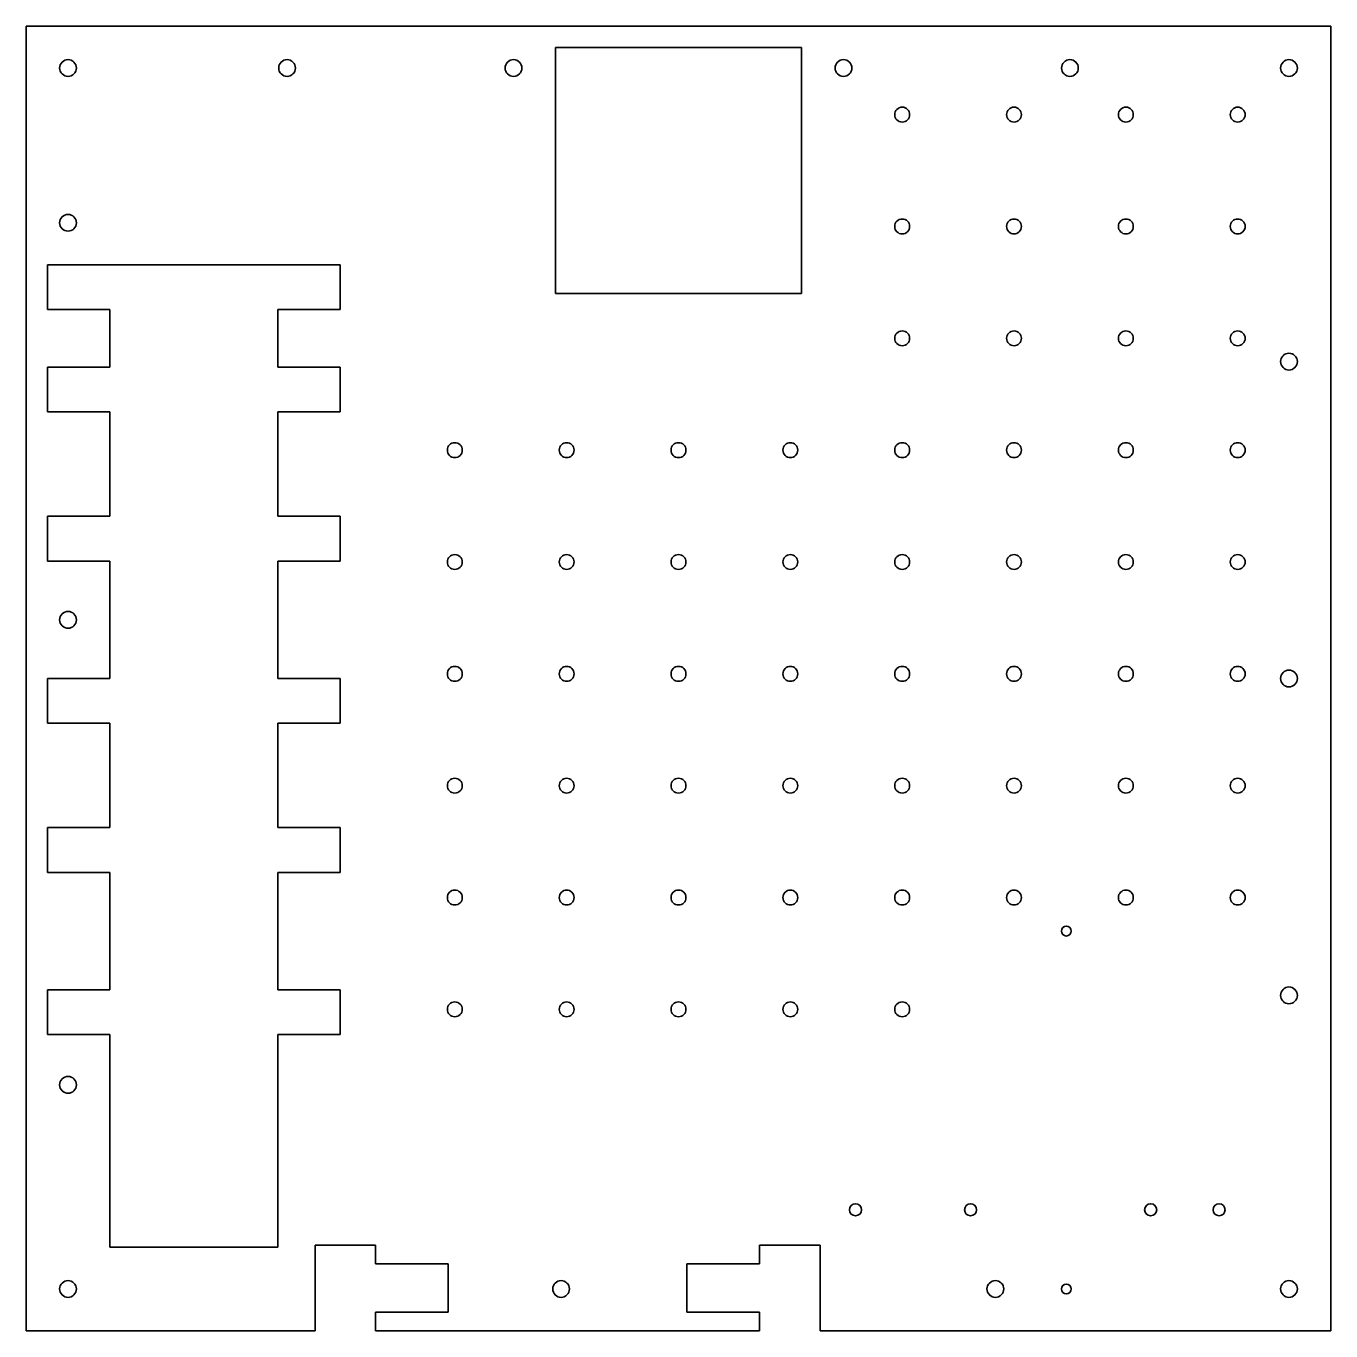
# Model space of a CAD drawing. Extents: x 242 to 942, y 73 to 773.
import ezdxf

# ---------------------------------------------------------------- set-up
doc = ezdxf.new("R2010")
doc.units = 0

msp = doc.modelspace()

# ---------------------------------------------------------------- linework, layer by layer
at = {"color": 7, "lineweight": 35}
for p, q in [((242.100708, 773.100403), (661.100708, 773.100403)), ((242.100708, 773.100403), (242.100708, 640.600403)), ((942.100708, 773.100403), (661.100708, 773.100403)), ((942.100708, 73.100403), (942.100708, 773.100403)), ((526.100708, 761.600403), (658.100708, 761.600403)), ((526.100708, 761.600403), (526.100708, 629.600403)), ((658.100708, 629.600403), (658.100708, 761.600403)), ((253.600708, 645.100403), (253.600708, 621.100403)), ((253.600708, 645.100403), (410.600708, 645.100403)), ((410.600708, 621.100403), (410.600708, 645.100403)), ((242.100708, 640.600403), (242.100708, 73.100403)), ((658.100708, 629.600403), (526.100708, 629.600403)), ((287.100708, 621.100403), (253.600708, 621.100403)), ((287.100708, 590.100403), (287.100708, 621.100403)), ((377.100708, 621.100403), (377.100708, 590.100403)), ((410.600708, 621.100403), (377.100708, 621.100403)), ((253.600708, 590.100403), (253.600708, 566.100403)), ((253.600708, 590.100403), (287.100708, 590.100403)), ((377.100708, 590.100403), (410.600708, 590.100403)), ((410.600708, 566.100403), (410.600708, 590.100403)), ((287.100708, 566.100403), (253.600708, 566.100403)), ((287.100708, 510.100403), (287.100708, 566.100403)), ((410.600708, 566.100403), (377.100708, 566.100403)), ((377.100708, 566.100403), (377.100708, 510.100403)), ((253.600708, 510.100403), (253.600708, 486.100403)), ((253.600708, 510.100403), (287.100708, 510.100403)), ((377.100708, 510.100403), (410.600708, 510.100403)), ((410.600708, 486.100403), (410.600708, 510.100403)), ((287.100708, 486.100403), (253.600708, 486.100403)), ((287.100708, 423.100403), (287.100708, 486.100403)), ((410.600708, 486.100403), (377.100708, 486.100403)), ((377.100708, 486.100403), (377.100708, 423.100403)), ((253.600708, 423.100403), (253.600708, 399.100403)), ((253.600708, 423.100403), (287.100708, 423.100403)), ((377.100708, 423.100403), (410.600708, 423.100403)), ((410.600708, 399.100403), (410.600708, 423.100403)), ((287.100708, 399.100403), (253.600708, 399.100403)), ((287.100708, 343.100403), (287.100708, 399.100403)), ((410.600708, 399.100403), (377.100708, 399.100403)), ((377.100708, 399.100403), (377.100708, 343.100403)), ((253.600708, 343.100403), (253.600708, 319.100403)), ((253.600708, 343.100403), (287.100708, 343.100403)), ((377.100708, 343.100403), (410.600708, 343.100403)), ((410.600708, 319.100403), (410.600708, 343.100403)), ((287.100708, 319.100403), (253.600708, 319.100403)), ((287.100708, 256.100403), (287.100708, 319.100403)), ((410.600708, 319.100403), (377.100708, 319.100403)), ((377.100708, 319.100403), (377.100708, 256.100403)), ((253.600708, 256.100403), (253.600708, 232.100403)), ((253.600708, 256.100403), (287.100708, 256.100403)), ((377.100708, 256.100403), (410.600708, 256.100403)), ((410.600708, 232.100403), (410.600708, 256.100403)), ((287.100708, 232.100403), (253.600708, 232.100403)), ((287.100708, 118.100403), (287.100708, 232.100403)), ((410.600708, 232.100403), (377.100708, 232.100403)), ((377.100708, 232.100403), (377.100708, 118.100403)), ((397.100708, 119.100403), (397.100708, 73.100403)), ((429.600708, 119.100403), (397.100708, 119.100403)), ((635.600708, 119.100403), (668.100708, 119.100403)), ((668.100708, 119.100403), (668.100708, 73.100403)), ((377.100708, 118.100403), (287.100708, 118.100403)), ((429.600708, 109.100403), (468.600708, 109.100403)), ((468.600708, 109.100403), (468.600708, 83.100403)), ((596.600708, 109.100403), (596.600708, 83.100403)), ((635.600708, 109.100403), (596.600708, 109.100403)), ((468.600708, 83.100403), (429.600708, 83.100403)), ((596.600708, 83.100403), (635.600708, 83.100403)), ((242.100708, 73.100403), (377.100708, 73.100403)), ((377.100708, 73.100403), (397.100708, 73.100403)), ((429.600708, 73.100403), (635.600708, 73.100403)), ((668.100708, 73.100403), (942.100708, 73.100403))]:
    msp.add_line(p, q, dxfattribs=at)
at = {"color": 7, "lineweight": 35, "ltscale": 0.25}
for p, q in [((429.600708, 109.100403), (429.600708, 119.100403)), ((635.600708, 109.100403), (635.600708, 119.100403)), ((429.600708, 73.100403), (429.600708, 83.100403)), ((635.600708, 73.100403), (635.600708, 83.100403))]:
    msp.add_line(p, q, dxfattribs=at)
at = {"color": 7, "lineweight": 35}
for centre, radius in [((264.600708, 750.600403), 4.5), ((382.100708, 750.600403), 4.5), ((503.600708, 750.600403), 4.5), ((680.600708, 750.600403), 4.5), ((802.100708, 750.600403), 4.5), ((919.600708, 750.600403), 4.5), ((712.100708, 725.600403), 4), ((772.100708, 725.600403), 4), ((832.100708, 725.600403), 4), ((892.100708, 725.600403), 4), ((264.600708, 667.600403), 4.5), ((712.100708, 665.600403), 4), ((772.100708, 665.600403), 4), ((832.100708, 665.600403), 4), ((892.100708, 665.600403), 4), ((712.100708, 605.600403), 4), ((772.100708, 605.600403), 4), ((832.100708, 605.600403), 4), ((892.100708, 605.600403), 4), ((919.600708, 593.100403), 4.5), ((472.100708, 545.600403), 4), ((532.100708, 545.600403), 4), ((592.100708, 545.600403), 4), ((652.100708, 545.600403), 4), ((712.100708, 545.600403), 4), ((772.100708, 545.600403), 4), ((832.100708, 545.600403), 4), ((892.100708, 545.600403), 4), ((472.100708, 485.600403), 4), ((532.100708, 485.600403), 4), ((592.100708, 485.600403), 4), ((652.100708, 485.600403), 4), ((712.100708, 485.600403), 4), ((772.100708, 485.600403), 4), ((832.100708, 485.600403), 4), ((892.100708, 485.600403), 4), ((264.600708, 454.600403), 4.5), ((472.100708, 425.600403), 4), ((532.100708, 425.600403), 4), ((592.100708, 425.600403), 4), ((652.100708, 425.600403), 4), ((712.100708, 425.600403), 4), ((772.100708, 425.600403), 4), ((832.100708, 425.600403), 4), ((892.100708, 425.600403), 4), ((919.600708, 423.100403), 4.5), ((472.100708, 365.600403), 4), ((532.100708, 365.600403), 4), ((592.100708, 365.600403), 4), ((652.100708, 365.600403), 4), ((712.100708, 365.600403), 4), ((772.100708, 365.600403), 4), ((832.100708, 365.600403), 4), ((892.100708, 365.600403), 4), ((472.100708, 305.600403), 4), ((532.100708, 305.600403), 4), ((592.100708, 305.600403), 4), ((652.100708, 305.600403), 4), ((712.100708, 305.600403), 4), ((772.100708, 305.600403), 4), ((832.100708, 305.600403), 4), ((892.100708, 305.600403), 4), ((800.150696, 287.600403), 2.65), ((919.600708, 253.100403), 4.5), ((472.100708, 245.600403), 4), ((532.100708, 245.600403), 4), ((592.100708, 245.600403), 4), ((652.100708, 245.600403), 4), ((712.100708, 245.600403), 4), ((264.600708, 205.100403), 4.5), ((687.100708, 138.100403), 3.25), ((748.80072, 138.100403), 3.25), ((845.400696, 138.100403), 3.25), ((882.100708, 138.100403), 3.25), ((264.600708, 95.600403), 4.5), ((529.100708, 95.600403), 4.5), ((762.100708, 95.600403), 4.5), ((800.150696, 95.600403), 2.65), ((919.600708, 95.600403), 4.5)]:
    msp.add_circle(centre, radius, dxfattribs=at)

doc.saveas('drawing.dxf')
